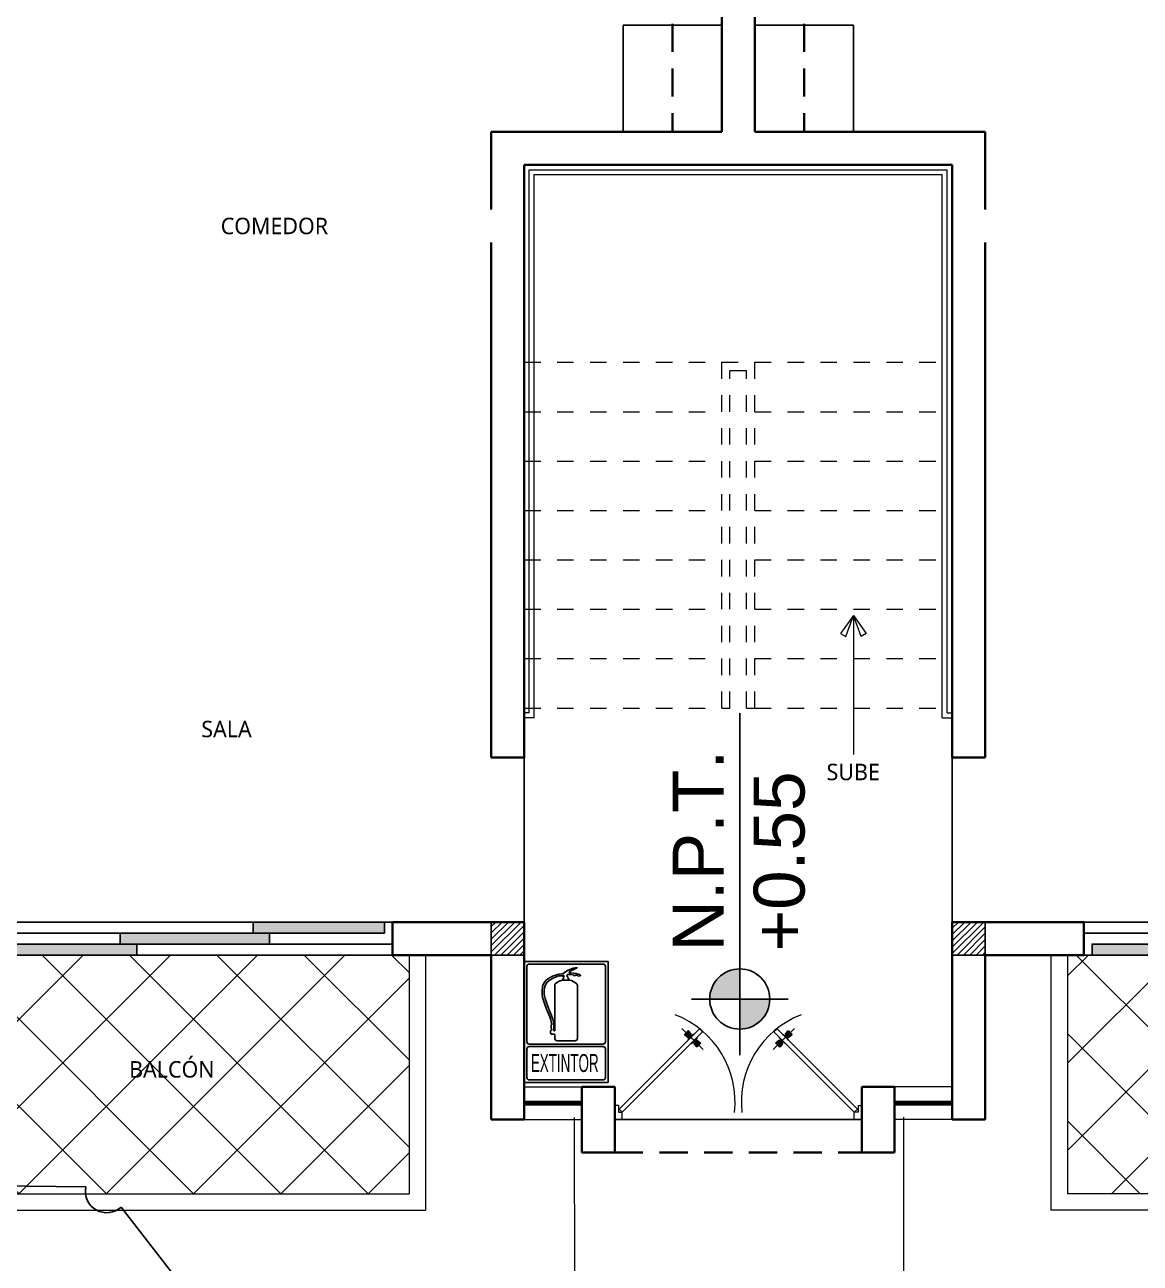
# Model space of a CAD drawing. Header units: feet. Extents: x 1019 to 2236, y -546 to 122.
# Drawn here: x 1081.84 to 1088.61, y -64.95 to -57.43 of the extents above; entities that cross this region are included whole.
import ezdxf

# ---------------------------------------------------------------- set-up
doc = ezdxf.new("R2010")
doc.units = ezdxf.units.FT
doc.header["$LTSCALE"] = 0.05
doc.header["$MEASUREMENT"] = 0
doc.linetypes.add('DASHED2', pattern=[0.375, 0.25, -0.125])
doc.linetypes.add('HIDDEN', pattern=[9.525, 6.35, -3.175])
for name, color, linetype, lineweight in [('A-GENM', 8, 'Continuous', 9), ('A-WALL', 7, 'Continuous', 25), ('AGUA POTABLE', 5, 'HIDDEN', 35), ('closet', 8, 'Continuous', 5), ('COCINA', 8, 'Continuous', 25), ('escalera', 8, 'DASHED2', 0), ('FURN', 8, 'Continuous', 9), ('None', 7, 'Continuous', 5), ('P-SANR-FIXT', 8, 'Continuous', 9), ('PUERTA', 8, 'Continuous', 9), ('ventana', 160, 'Continuous', 5)]:
    doc.layers.add(name, color=color, linetype=linetype, lineweight=lineweight)
for name, color, linetype in [('AGUASNEGRAS', 4, 'Continuous'), ('ANNDTOBJ', 2, 'Continuous'), ('columna', 9, 'Continuous'), ('MB3', 8, 'Continuous'), ('PERT-VENT', 8, 'Continuous'), ('PISO', 8, 'Continuous'), ('TXT', 2, 'Continuous')]:
    doc.layers.add(name, color=color, linetype=linetype)
doc.layers.add('cristal', color=7, linetype='Continuous', true_color=0x2424ff)
doc.layers.add('PLANTS', color=7, linetype='Continuous', true_color=0x005716)
doc.styles.add('ads', font='trebuc.ttf', dxfattribs={"height": 0.14})
doc.styles.add('COMIN Simb Señalizacion', font='')
doc.styles.add('ROMAND', font='arial.ttf')
doc.styles.get('COMIN Simb Señalizacion').set_extended_font_data('Humanst521 BT')

# ---------------------------------------------------------------- blocks, each defined once
blk = doc.blocks.new('ARBOL4')
at = {"layer": 'PLANTS'}
for p, q in [((0.18998, 0.442934), (-0.157772, 0.457476)), ((-0.215225, 0.439234), (-0.445698, 0.173788)), ((-0.172006, 0.430212), (0, 0)), ((0.465439, 0.126688), (0.258534, 0.409628)), ((0, 0), (0.381619, 0.241316)), ((-0.474293, 0.087687), (-0.409359, -0.263952)), ((0.392021, -0.274733), (0.48214, 0.055782)), ((0, 0), (-0.436626, -0.116299)), ((-0.37373, -0.251589), (0, 0)), ((0, 0), (-0.030926, -0.456175)), ((0.410256, -0.207857), (0, 0)), ((0, 0), (0.311329, -0.356352)), ((-0.375843, -0.309965), (-0.049034, -0.484529)), ((0.011921, -0.485418), (0.345337, -0.341692))]:
    blk.add_line(p, q, dxfattribs=at)
for centre, radius, start, end in [((-0.189074, 0.45647), 0.031319, 213.386078, 1.840691), ((0.228399, 0.434803), 0.03927, 168.050674, 320.127319), ((-0.47347, 0.135212), 0.047533, 269.007996, 54.248581), ((0.474388, 0.091377), 0.036427, 104.220505, 282.287354), ((0, 0), 0.01, 0, 180), ((0, 0), 0.01, 180, 0), ((-0.383672, -0.280455), 0.030531, 284.858551, 147.280869), ((0.371318, -0.310052), 0.04094, 59.622765, 230.608597), ((-0.018543, -0.484042), 0.030495, 357.413361, 180.915833)]:
    blk.add_arc(centre, radius, start, end, dxfattribs=at)
blk = doc.blocks.new('PUERTA DOBLE')
at = {"layer": 'PUERTA'}
for p, q in [((957.165, -2898.551), (957.816, -2897.899)), ((957.842, -2897.925), (957.19, -2898.576)), ((957.675, -2897.896), (957.846, -2898.067)), ((957.723, -2897.917), (957.709, -2897.931)), ((957.709, -2897.931), (957.713, -2897.926)), ((957.725, -2897.916), (957.711, -2897.932)), ((957.713, -2897.926), (957.714, -2897.926)), ((957.739, -2897.953), (957.715, -2897.927)), ((957.744, -2897.948), (957.72, -2897.922)), ((957.723, -2897.917), (957.723, -2897.918)), ((957.727, -2897.916), (957.725, -2897.916)), ((957.748, -2897.945), (957.725, -2897.917)), ((957.749, -2897.944), (957.726, -2897.916)), ((957.728, -2897.916), (957.727, -2897.916)), ((957.749, -2897.941), (957.728, -2897.916)), ((957.816, -2897.899), (957.842, -2897.925)), ((958.586, -2897.896), (958.415, -2898.067)), ((958.445, -2897.899), (958.419, -2897.925)), ((958.419, -2897.925), (959.071, -2898.576)), ((959.096, -2898.551), (958.445, -2897.899)), ((958.512, -2897.941), (958.533, -2897.916)), ((958.512, -2897.944), (958.535, -2897.916)), ((958.513, -2897.945), (958.536, -2897.917)), ((958.517, -2897.948), (958.541, -2897.922)), ((958.522, -2897.953), (958.546, -2897.927)), ((958.533, -2897.916), (958.534, -2897.916)), ((958.534, -2897.916), (958.536, -2897.916)), ((958.536, -2897.916), (958.55, -2897.932)), ((958.538, -2897.917), (958.551, -2897.931)), ((958.538, -2897.917), (958.538, -2897.918)), ((958.548, -2897.926), (958.546, -2897.926)), ((958.551, -2897.931), (958.548, -2897.926)), ((957.695, -2897.946), (957.711, -2897.932)), ((957.695, -2897.946), (957.695, -2897.948)), ((957.695, -2897.948), (957.695, -2897.949)), ((957.723, -2897.97), (957.695, -2897.948)), ((957.72, -2897.97), (957.695, -2897.949)), ((957.696, -2897.943), (957.709, -2897.931)), ((957.697, -2897.945), (957.696, -2897.943)), ((957.724, -2897.969), (957.696, -2897.946)), ((957.727, -2897.965), (957.7, -2897.941)), ((957.709, -2897.931), (957.705, -2897.934)), ((957.705, -2897.935), (957.705, -2897.934)), ((957.731, -2897.961), (957.706, -2897.936)), ((957.723, -2897.97), (957.735, -2897.957)), ((957.724, -2897.99), (957.732, -2897.977)), ((957.726, -2897.989), (957.736, -2897.973)), ((957.73, -2897.966), (957.737, -2897.959)), ((957.733, -2897.97), (957.73, -2897.966)), ((957.733, -2897.97), (957.73, -2897.966)), ((957.734, -2897.969), (957.731, -2897.965)), ((957.736, -2897.967), (957.732, -2897.964)), ((957.732, -2897.981), (957.738, -2897.971)), ((957.732, -2897.977), (957.733, -2897.977)), ((957.733, -2897.97), (957.74, -2897.961)), ((957.738, -2897.965), (957.734, -2897.961)), ((957.749, -2897.944), (957.735, -2897.957)), ((957.745, -2897.951), (957.737, -2897.959)), ((957.739, -2897.976), (957.74, -2897.969)), ((957.749, -2897.954), (957.74, -2897.961)), ((957.743, -2897.959), (957.74, -2897.956)), ((957.745, -2897.957), (957.743, -2897.953)), ((957.744, -2897.97), (957.743, -2897.966)), ((957.747, -2897.956), (957.744, -2897.952)), ((957.749, -2897.965), (957.744, -2897.964)), ((957.749, -2897.954), (957.745, -2897.951)), ((957.747, -2897.954), (957.745, -2897.952)), ((957.753, -2897.96), (957.747, -2897.961)), ((957.773, -2897.994), (957.747, -2897.968)), ((957.76, -2897.953), (957.749, -2897.959)), ((957.751, -2898.019), (957.765, -2898.009)), ((957.766, -2897.947), (957.752, -2897.957)), ((957.753, -2898.016), (957.769, -2898.006)), ((957.756, -2897.954), (957.755, -2897.954)), ((957.769, -2897.945), (957.756, -2897.954)), ((957.759, -2898.01), (957.771, -2898.004)), ((957.766, -2898.003), (957.773, -2898.002)), ((957.772, -2897.998), (957.776, -2897.998)), ((957.772, -2898.009), (957.78, -2898)), ((957.772, -2898.019), (957.785, -2898.006)), ((957.772, -2898.009), (957.776, -2898.012)), ((957.772, -2898.009), (957.776, -2898.011)), ((957.772, -2898.019), (957.793, -2898.046)), ((957.772, -2898.022), (957.791, -2898.046)), ((957.773, -2898.008), (957.777, -2898.011)), ((957.773, -2898.018), (957.796, -2898.045)), ((957.775, -2898.007), (957.778, -2898.009)), ((957.776, -2897.994), (957.777, -2897.997)), ((957.776, -2898.012), (957.783, -2898.004)), ((957.777, -2898.004), (957.78, -2898.007)), ((957.777, -2898.015), (957.8, -2898.04)), ((957.788, -2897.994), (957.78, -2898)), ((957.782, -2897.987), (957.781, -2897.995)), ((957.781, -2898.01), (957.805, -2898.035)), ((957.782, -2897.998), (957.785, -2898.002)), ((957.788, -2897.981), (957.783, -2897.992)), ((957.791, -2897.997), (957.783, -2898.004)), ((957.784, -2897.996), (957.788, -2897.999)), ((957.795, -2897.975), (957.785, -2897.99)), ((957.797, -2897.993), (957.785, -2898.006)), ((957.786, -2897.994), (957.79, -2897.997)), ((957.787, -2897.995), (957.79, -2897.998)), ((957.797, -2897.973), (957.788, -2897.986)), ((957.788, -2897.994), (957.79, -2897.997)), ((957.789, -2898.002), (957.814, -2898.026)), ((957.795, -2897.997), (957.794, -2897.997)), ((957.794, -2897.998), (957.819, -2898.021)), ((957.796, -2897.995), (957.824, -2898.017)), ((957.798, -2897.971), (957.797, -2897.97)), ((957.797, -2897.973), (957.798, -2897.971)), ((957.801, -2897.993), (957.825, -2898.012)), ((957.825, -2898.016), (957.809, -2898.03)), ((957.823, -2898.018), (957.81, -2898.031)), ((957.81, -2898.031), (957.815, -2898.028)), ((957.815, -2898.028), (957.815, -2898.026)), ((957.815, -2898.027), (957.815, -2898.027)), ((957.823, -2898.018), (957.823, -2898.017)), ((957.825, -2898.012), (957.825, -2898.014)), ((957.825, -2898.014), (957.825, -2898.016)), ((958.46, -2897.993), (958.436, -2898.012)), ((958.436, -2898.012), (958.436, -2898.014)), ((958.436, -2898.014), (958.436, -2898.016)), ((958.436, -2898.016), (958.452, -2898.03)), ((958.465, -2897.995), (958.437, -2898.017)), ((958.437, -2898.018), (958.438, -2898.017)), ((958.437, -2898.018), (958.45, -2898.031)), ((958.467, -2897.998), (958.442, -2898.021)), ((958.446, -2898.028), (958.445, -2898.026)), ((958.446, -2898.027), (958.446, -2898.027)), ((958.45, -2898.031), (958.446, -2898.028)), ((958.472, -2898.002), (958.447, -2898.026)), ((958.48, -2898.01), (958.456, -2898.035)), ((958.484, -2898.015), (958.461, -2898.04)), ((958.463, -2897.971), (958.464, -2897.97)), ((958.463, -2897.973), (958.463, -2897.971)), ((958.463, -2897.973), (958.473, -2897.986)), ((958.464, -2897.993), (958.476, -2898.006)), ((958.487, -2898.018), (958.465, -2898.045)), ((958.466, -2897.975), (958.475, -2897.99)), ((958.466, -2897.997), (958.467, -2897.997)), ((958.488, -2898.019), (958.468, -2898.046)), ((958.469, -2897.997), (958.478, -2898.004)), ((958.489, -2898.022), (958.469, -2898.046)), ((958.473, -2897.994), (958.471, -2897.997)), ((958.474, -2897.994), (958.471, -2897.997)), ((958.474, -2897.995), (958.471, -2897.998)), ((958.473, -2897.981), (958.478, -2897.992)), ((958.473, -2897.994), (958.481, -2898)), ((958.477, -2897.996), (958.473, -2897.999)), ((958.479, -2897.998), (958.475, -2898.002)), ((958.488, -2898.019), (958.476, -2898.006)), ((958.485, -2898.012), (958.478, -2898.004)), ((958.479, -2897.987), (958.48, -2897.995)), ((958.484, -2898.004), (958.48, -2898.007)), ((958.488, -2898.009), (958.481, -2898)), ((958.486, -2898.007), (958.483, -2898.009)), ((958.485, -2897.994), (958.484, -2897.997)), ((958.487, -2898.008), (958.484, -2898.011)), ((958.488, -2897.998), (958.485, -2897.998)), ((958.488, -2898.009), (958.485, -2898.012)), ((958.488, -2898.009), (958.485, -2898.011)), ((958.495, -2898.003), (958.487, -2898.002)), ((958.488, -2897.994), (958.514, -2897.968)), ((958.502, -2898.01), (958.49, -2898.004)), ((958.492, -2897.945), (958.505, -2897.954)), ((958.508, -2898.016), (958.492, -2898.006)), ((958.495, -2897.947), (958.509, -2897.957)), ((958.51, -2898.019), (958.496, -2898.009)), ((958.5, -2897.953), (958.511, -2897.959)), ((958.505, -2897.954), (958.506, -2897.954)), ((958.507, -2897.96), (958.514, -2897.961)), ((958.512, -2897.944), (958.525, -2897.957)), ((958.512, -2897.954), (958.516, -2897.951)), ((958.512, -2897.954), (958.521, -2897.961)), ((958.512, -2897.965), (958.517, -2897.964)), ((958.513, -2897.954), (958.516, -2897.952)), ((958.514, -2897.956), (958.517, -2897.952)), ((958.516, -2897.951), (958.524, -2897.959)), ((958.516, -2897.957), (958.518, -2897.953)), ((958.517, -2897.97), (958.518, -2897.966)), ((958.518, -2897.959), (958.521, -2897.956)), ((958.528, -2897.97), (958.521, -2897.961)), ((958.522, -2897.976), (958.521, -2897.969)), ((958.523, -2897.965), (958.527, -2897.961)), ((958.529, -2897.981), (958.523, -2897.971)), ((958.531, -2897.966), (958.524, -2897.959)), ((958.538, -2897.97), (958.525, -2897.957)), ((958.525, -2897.967), (958.529, -2897.964)), ((958.535, -2897.989), (958.525, -2897.973)), ((958.526, -2897.969), (958.53, -2897.965)), ((958.528, -2897.97), (958.531, -2897.966)), ((958.528, -2897.97), (958.531, -2897.966)), ((958.529, -2897.977), (958.528, -2897.977)), ((958.537, -2897.99), (958.529, -2897.977)), ((958.53, -2897.961), (958.555, -2897.936)), ((958.534, -2897.965), (958.561, -2897.941)), ((958.537, -2897.969), (958.565, -2897.946)), ((958.538, -2897.97), (958.566, -2897.948)), ((958.541, -2897.97), (958.566, -2897.949)), ((958.566, -2897.946), (958.55, -2897.932)), ((958.551, -2897.931), (958.556, -2897.934)), ((958.564, -2897.943), (958.551, -2897.931)), ((958.556, -2897.935), (958.556, -2897.934)), ((958.563, -2897.945), (958.564, -2897.943)), ((958.566, -2897.946), (958.566, -2897.948)), ((958.566, -2897.948), (958.566, -2897.949)), ((957.793, -2898.046), (957.792, -2898.046)), ((957.795, -2898.046), (957.793, -2898.046)), ((957.795, -2898.046), (957.809, -2898.03)), ((957.797, -2898.044), (957.798, -2898.044)), ((957.798, -2898.044), (957.81, -2898.031)), ((957.806, -2898.036), (957.807, -2898.036)), ((957.81, -2898.031), (957.807, -2898.036)), ((958.45, -2898.031), (958.454, -2898.036)), ((958.463, -2898.044), (958.45, -2898.031)), ((958.466, -2898.046), (958.452, -2898.03)), ((958.455, -2898.036), (958.454, -2898.036)), ((958.464, -2898.044), (958.463, -2898.044)), ((958.466, -2898.046), (958.468, -2898.046)), ((958.468, -2898.046), (958.469, -2898.046)), ((957.16, -2898.52), (957.13, -2898.52)), ((957.16, -2898.517), (957.16, -2898.576)), ((959.101, -2898.517), (959.101, -2898.576)), ((959.101, -2898.52), (959.13, -2898.52)), ((957.16, -2898.576), (957.19, -2898.576)), ((957.19, -2898.576), (957.165, -2898.551)), ((957.19, -2898.635), (957.19, -2898.576)), ((959.071, -2898.576), (959.096, -2898.551)), ((959.071, -2898.635), (959.071, -2898.576)), ((959.101, -2898.576), (959.071, -2898.576)), ((957.19, -2898.635), (957.13, -2898.635)), ((959.071, -2898.635), (959.13, -2898.635))]:
    blk.add_line(p, q, dxfattribs=at)
at = {"layer": 'PUERTA', "extrusion": (0, 0, -1)}
for centre, radius, start, end in [((-957.349, -2898.492), 0.756, 111.0667, 186.4155), ((-958.912, -2898.492), 0.756, 353.5845, 68.9333), ((-957.721, -2897.967), 0.00261, 243.4349, 296.5651), ((-957.725, -2897.992), 0.00166, 315, 45), ((-957.728, -2897.965), 0.00166, 225, 315), ((-957.734, -2897.971), 0.00261, 296.565, 26.565), ((-957.731, -2897.974), 0.00261, 153.4349, 225), ((-957.744, -2897.949), 0.00261, 116.565, 243.4349), ((-957.746, -2897.942), 0.00261, 153.4349, 225), ((-957.75, -2898.017), 0.00166, 225, 315), ((-957.75, -2897.955), 0.00166, 45, 135), ((-957.753, -2897.952), 0.00261, 243.4349, 296.5651), ((-957.768, -2898.011), 0.00332, 45, 108.4349), ((-957.77, -2898.008), 0.00261, 206.565, 315), ((-957.77, -2897.946), 0.00166, 45, 135), ((-957.773, -2898.021), 0.00166, 315, 45), ((-957.777, -2898.014), 0.00261, 296.565, 26.565), ((-957.789, -2897.989), 0.00166, 315, 45), ((-957.785, -2897.991), 0.00261, 153.4349, 225), ((-957.792, -2897.998), 0.00166, 45, 135), ((-957.799, -2897.995), 0.00166, 44.6517, 134.6517), ((-958.461, -2897.995), 0.00166, 45.3483, 135.3483), ((-958.468, -2897.998), 0.00166, 45, 135), ((-958.472, -2897.989), 0.00166, 135, 225), ((-958.475, -2897.991), 0.00261, 315, 26.5651), ((-958.484, -2898.014), 0.00261, 153.435, 243.435), ((-958.491, -2898.008), 0.00261, 225, 333.435), ((-958.487, -2898.021), 0.00166, 135, 225), ((-958.491, -2897.946), 0.00166, 45, 135), ((-958.493, -2898.011), 0.00332, 71.5651, 135), ((-958.508, -2897.952), 0.00261, 243.4349, 296.5651), ((-958.511, -2897.955), 0.00166, 45, 135), ((-958.511, -2898.017), 0.00166, 225, 315), ((-958.515, -2897.942), 0.00261, 315, 26.5651), ((-958.517, -2897.949), 0.00261, 296.5651, 63.435), ((-958.53, -2897.974), 0.00261, 315, 26.5651), ((-958.527, -2897.971), 0.00261, 153.435, 243.435), ((-958.532, -2897.965), 0.00166, 225, 315), ((-958.536, -2897.992), 0.00166, 135, 225), ((-958.54, -2897.967), 0.00261, 243.4349, 296.5651)]:
    blk.add_arc(centre, radius, start, end, dxfattribs=at)
blk = doc.blocks.new('A$C074D4DC8')
at = {"layer": 'FURN'}
blk.add_line((0.0418, 0.3424), (0.0418, -0.1979), dxfattribs=at)
for points in [[(0.0418, 0.3424), (-0.0084, 0.2735), (0.0117, 0.2615), (0.0418, 0.3424)], [(0.0418, 0.3424), (0.0919, 0.2735), (0.0719, 0.2615), (0.0418, 0.3424)]]:
    blk.add_lwpolyline(points, dxfattribs=at)
blk = doc.blocks.new('A$C45091238')
for points in [[(1.6527, 0.1333), (2.45, 0.1333), (2.45, 0.2), (1.6527, 0.2)], [(0.8455, 0.0667), (1.7527, 0.0667), (1.7527, 0.1333), (0.8455, 0.1333)], [(0.05, 0), (0.9455, 0), (0.9455, 0.0667), (0.05, 0.0667)]]:
    blk.add_hatch(color=256).paths.add_polyline_path(points)
at = {"layer": 'PERT-VENT', "extrusion": (-6.28888e-16, -1.94037e-15, -1)}
for points in [[(-1.6527, 0.1333), (-2.45, 0.1333), (-2.45, 0.2), (-1.6527, 0.2)], [(-0.8455, 0.0667), (-1.7527, 0.0667), (-1.7527, 0.1333), (-0.8455, 0.1333)], [(-0.05, 0), (-0.9455, 0), (-0.9455, 0.0667), (-0.05, 0.0667)]]:
    blk.add_lwpolyline(points, close=True, dxfattribs=at)
at = {"layer": 'PISO'}
for p, q in [((0, 0.2), (2.5, 0.2)), ((0, 0), (2.5, 0))]:
    blk.add_line(p, q, dxfattribs=at)
at = {"layer": 'PISO', "extrusion": (-6.28888e-16, -1.94037e-15, -1)}
for p, q in [((0.8955, 0.1333), (0, 0.1333)), ((1.7527, 0.0667), (2.5, 0.0667))]:
    blk.add_line(p, q, dxfattribs=at)
blk = doc.blocks.new('A$C6EAA0F0B')
at = {"layer": 'cristal', "const_width": 0.03}
blk.add_lwpolyline([(0, 0.1), (0.35, 0.1)], dxfattribs=at)
at = {"layer": 'P-SANR-FIXT', "extrusion": (-2.36783e-12, 8.94772e-16, -1)}
blk.add_line((0, 0.2), (0.35, 0.2), dxfattribs=at)
at = {"layer": 'P-SANR-FIXT'}
blk.add_line((0, 0), (0.35, 0), dxfattribs=at)
blk = doc.blocks.new('A$C04841795')
at = {"ltscale": 45}
h = blk.add_hatch(color=256, dxfattribs=at)
h.dxf.hatch_style = 1
h.paths.add_polyline_path([(0.1788, 0.2494), (0.1788, 0.1538), (0.2744, 0.1538, 0.414214)])
h.paths.add_polyline_path([(0.1788, 0.1538), (0.0832, 0.1538, 0.414214), (0.1788, 0.0582)])
at = {"layer": 'TXT', "ltscale": 45}
for p, q in [((0.1788, 0), (0.1788, 0.3075)), ((0, 0.1538), (1.0873, 0.1538))]:
    blk.add_line(p, q, dxfattribs=at)
blk.add_circle((0.1788, 0.1538), 0.0956, dxfattribs=at)
blk = doc.blocks.new('A$C3F8C01F5')
at = {"layer": 'ANNDTOBJ'}
for p, q in [((0, 0.223), (0.1543, 0.223)), ((0, 0), (0, 0.223)), ((0.0049, 0.0751), (0.0049, 0.2139)), ((0.0091, 0.2181), (0.1451, 0.2181)), ((0.081, 0.207), (0.0724, 0.2016)), ((0.0901, 0.2103), (0.081, 0.207)), ((0.0835, 0.2042), (0.0949, 0.2096)), ((0.0967, 0.2119), (0.0901, 0.2103)), ((0.0949, 0.2096), (0.0974, 0.2103)), ((0.0974, 0.2103), (0.0967, 0.2119)), ((0.1493, 0.2139), (0.1493, 0.0751)), ((0.1543, 0.223), (0.1543, 0)), ((0.0369, 0.1838), (0.0345, 0.1794)), ((0.04, 0.1881), (0.0369, 0.1838)), ((0.0389, 0.1796), (0.0421, 0.185)), ((0.0432, 0.1906), (0.04, 0.1881)), ((0.0421, 0.185), (0.0475, 0.1892)), ((0.0476, 0.1934), (0.0432, 0.1906)), ((0.0475, 0.1892), (0.0533, 0.1923)), ((0.052, 0.1957), (0.0476, 0.1934)), ((0.0576, 0.1978), (0.052, 0.1957)), ((0.0533, 0.1923), (0.06, 0.195)), ((0.0636, 0.1996), (0.0576, 0.1978)), ((0.06, 0.195), (0.0641, 0.1961)), ((0.0689, 0.1999), (0.0636, 0.1996)), ((0.0641, 0.1961), (0.0737, 0.1961)), ((0.0724, 0.1999), (0.0689, 0.1999)), ((0.0721, 0.1913), (0.0697, 0.1882)), ((0.0697, 0.1882), (0.0832, 0.1885)), ((0.0728, 0.1953), (0.0721, 0.1945)), ((0.0721, 0.1945), (0.0721, 0.1913)), ((0.0724, 0.2016), (0.0724, 0.1999)), ((0.0737, 0.1953), (0.0728, 0.1953)), ((0.0737, 0.1961), (0.0737, 0.1953)), ((0.0785, 0.1965), (0.0793, 0.1968)), ((0.0785, 0.1955), (0.0785, 0.1965)), ((0.0804, 0.1945), (0.0785, 0.1955)), ((0.0793, 0.1984), (0.0803, 0.1987)), ((0.0793, 0.1968), (0.0793, 0.1984)), ((0.0803, 0.1987), (0.0855, 0.1988)), ((0.0811, 0.1912), (0.0804, 0.1945)), ((0.0832, 0.1885), (0.0811, 0.1912)), ((0.0829, 0.2022), (0.0835, 0.2042)), ((0.0857, 0.2022), (0.0829, 0.2022)), ((0.0855, 0.1988), (0.0907, 0.1983)), ((0.091, 0.2015), (0.0857, 0.2022)), ((0.0907, 0.1983), (0.091, 0.1973)), ((0.0959, 0.2006), (0.091, 0.2015)), ((0.091, 0.1973), (0.0925, 0.1965)), ((0.0925, 0.1965), (0.0949, 0.1976)), ((0.0949, 0.1976), (0.0967, 0.1977)), ((0.1018, 0.1988), (0.0959, 0.2006)), ((0.0967, 0.1977), (0.0981, 0.1967)), ((0.0981, 0.1967), (0.0991, 0.1959)), ((0.0991, 0.1959), (0.1038, 0.1966)), ((0.1033, 0.1975), (0.1018, 0.1988)), ((0.1038, 0.1966), (0.1033, 0.1975)), ((0.0336, 0.176), (0.0328, 0.1691)), ((0.0328, 0.1691), (0.0329, 0.1629)), ((0.0329, 0.1629), (0.0339, 0.1574)), ((0.0345, 0.1794), (0.0336, 0.176)), ((0.0364, 0.1694), (0.037, 0.1744)), ((0.0367, 0.1619), (0.0364, 0.1694)), ((0.0383, 0.1544), (0.0367, 0.1619)), ((0.037, 0.1744), (0.0389, 0.1796)), ((0.0563, 0.1793), (0.0563, 0.0952)), ((0.0978, 0.0811), (0.0978, 0.1793)), ((0.0339, 0.1574), (0.0353, 0.151)), ((0.0353, 0.151), (0.0374, 0.1455)), ((0.0374, 0.1455), (0.0412, 0.1353)), ((0.042, 0.1439), (0.0383, 0.1544)), ((0.0468, 0.1321), (0.042, 0.1439)), ((0.0412, 0.1353), (0.0469, 0.1207)), ((0.0504, 0.1233), (0.0468, 0.1321)), ((0.0469, 0.1207), (0.0488, 0.1154)), ((0.0488, 0.1154), (0.0502, 0.108)), ((0.0529, 0.1164), (0.0504, 0.1233)), ((0.0539, 0.1108), (0.0529, 0.1164)), ((0.0504, 0.0962), (0.0486, 0.0953)), ((0.0486, 0.0953), (0.0486, 0.09)), ((0.0502, 0.1063), (0.0496, 0.1058)), ((0.0496, 0.1058), (0.0496, 0.0996)), ((0.0496, 0.0996), (0.0504, 0.0989)), ((0.0502, 0.108), (0.0502, 0.1063)), ((0.0504, 0.0989), (0.0504, 0.0962)), ((0.0541, 0.1063), (0.0539, 0.1108)), ((0.0546, 0.1058), (0.0541, 0.1063)), ((0.0541, 0.0991), (0.0546, 0.0996)), ((0.0541, 0.0967), (0.0541, 0.0991)), ((0.055, 0.0952), (0.0541, 0.0967)), ((0.0546, 0.0996), (0.0546, 0.1058)), ((0.0563, 0.0952), (0.055, 0.0952)), ((0.1451, 0.0709), (0.0091, 0.0709)), ((0.0486, 0.09), (0.0496, 0.0892)), ((0.0496, 0.0892), (0.0563, 0.0892)), ((0.0563, 0.0892), (0.0563, 0.0811)), ((0.0605, 0.0769), (0.0936, 0.0769)), ((0.0049, 0.0091), (0.0049, 0.0619)), ((0.0091, 0.0661), (0.1451, 0.0661)), ((0.1493, 0.0619), (0.1493, 0.0091)), ((0.1543, 0), (0, 0)), ((0.1451, 0.0049), (0.0091, 0.0049))]:
    blk.add_line(p, q, dxfattribs=at)
at = {"layer": 'ANNDTOBJ', "linetype": 'Continuous', "ltscale": 5}
blk.add_line((0.117, 0), (0, 0), dxfattribs=at)
at = {"layer": 'ANNDTOBJ'}
for centre, radius, start, end in [((0.0091, 0.2139), 0.0042, 90, 180), ((0.1451, 0.2139), 0.0042, 0, 90), ((0.077, 0.1583), 0.0308, 103.7582, 129.008), ((0.077, 0.1583), 0.0308, 50.992, 78.4551), ((0.06, 0.1793), 0.00374, 129.008, 180), ((0.094, 0.1793), 0.00374, 0, 50.992), ((0.0091, 0.0751), 0.0042, 180, 270), ((0.0605, 0.0811), 0.0042, 180, 270), ((0.0936, 0.0811), 0.0042, 270, 0), ((0.1451, 0.0751), 0.0042, 270, 0), ((0.0091, 0.0619), 0.0042, 90, 180), ((0.1451, 0.0619), 0.0042, 0, 90), ((0.0091, 0.0091), 0.0042, 180, 270), ((0.1451, 0.0091), 0.0042, 270, 0)]:
    blk.add_arc(centre, radius, start, end, dxfattribs=at)
at = {"layer": 'ANNDTOBJ', "style": 'COMIN Simb Señalizacion', "width": 0.56}
blk.add_text('EXTINTOR', height=0.03299, dxfattribs=at).set_placement((0.0121, 0.0194))
blk = doc.blocks.new('A$C012446DC')
at = {"layer": 'PISO'}
h = blk.add_hatch(dxfattribs=at)
h.set_pattern_fill('ANSI31', color=256, scale=0.008571, angle=180)
h.set_pattern_definition([(225, (206536.064322, 1154820.960068), (0.0192434059784, -0.0192434059784), [])])
h.paths.add_polyline_path([(0, 0), (0.2, 0), (0.2, 0.2), (0, 0.2)])
at = {"layer": 'columna'}
blk.add_lwpolyline([(0.2, 0.2), (0, 0.2), (0, 0), (0.2, 0)], close=True, dxfattribs=at)
blk = doc.blocks.new('A$C791B5281')
for p in [(3.5, 0, 1.2387), (6.3, 0, 1.2387)]:
    blk.add_blockref('A$C012446DC', p)

msp = doc.modelspace()

# ---------------------------------------------------------------- hatches: boundary and pattern name
at = {"layer": 'PISO'}
h = msp.add_hatch(dxfattribs=at)
h.set_pattern_fill('NET', color=256, scale=3, angle=45, style=0)
h.set_pattern_definition([(45, (1081.2707, -64.52853), (-0.265165, 0.265165), []), (135, (1081.2707, -64.52853), (-0.265165, -0.265165), [])])
h.paths.add_polyline_path([(1081.2707, -64.5285), (1081.2707, -63.2785), (1081.3707, -63.2785), (1081.3707, -63.0785), (1084.1707, -63.0785), (1084.1707, -64.5285)])
h = msp.add_hatch(dxfattribs=at)
h.set_pattern_fill('NET', color=256, scale=3, angle=45, style=0)
h.set_pattern_definition([(45, (875.86345, 62.83752), (-0.26516504, 0.26516504), []), (135, (875.86345, 62.83752), (-0.26516504, -0.26516504), [])])
h.paths.add_polyline_path([(1091.0707, -64.5285), (1091.0707, -63.2785), (1090.9707, -63.2785), (1090.9707, -63.0785), (1088.1707, -63.0785), (1088.1707, -64.5285)])

# ---------------------------------------------------------------- linework, layer by layer
at = {"layer": 'A-GENM'}
for p, q in [((1085.1743, -64.065), (1085.1784, -67.252)), ((1087.1743, -64.0644), (1087.1784, -67.2479))]:
    msp.add_line(p, q, dxfattribs=at)
at = {"layer": 'A-WALL', "lineweight": 35, "extrusion": (-2.36783e-12, 8.94772e-16, -1)}
for p, q in [((1086.0707, -58.0785), (1086.0707, -54.6785)), ((1086.2707, -58.0785), (1086.2707, -54.6785)), ((1084.6707, -58.0785), (1084.6707, -61.8785)), ((1084.6707, -58.0785), (1086.0707, -58.0785)), ((1086.2707, -58.0785), (1087.6707, -58.0785)), ((1087.6707, -58.0785), (1087.6707, -61.8785)), ((1084.8707, -61.8785), (1084.8707, -58.2785)), ((1084.8707, -58.2785), (1087.4707, -58.2785)), ((1087.4707, -61.8785), (1087.4707, -58.2785)), ((1084.6707, -61.8785), (1084.8707, -61.8785)), ((1084.0707, -62.8785), (1084.0707, -63.0785)), ((1084.8707, -62.8785), (1084.0707, -62.8785)), ((1084.8707, -64.0785), (1084.8707, -62.8785)), ((1087.4707, -64.0785), (1087.4707, -62.8785)), ((1084.0707, -63.0785), (1084.6707, -63.0785)), ((1084.6707, -64.0785), (1084.6707, -63.0785)), ((1087.6707, -64.0785), (1087.6707, -63.0785)), ((1084.6707, -64.0785), (1084.8707, -64.0785)), ((1087.6707, -64.0785), (1087.4707, -64.0785))]:
    msp.add_line(p, q, dxfattribs=at)
at = {"layer": 'A-WALL', "lineweight": 35}
for p, q in [((1087.6707, -61.8785), (1087.4707, -61.8785)), ((1085.2207, -64.2785), (1085.2207, -63.8785)), ((1085.2207, -63.8785), (1085.4207, -63.8785)), ((1085.4207, -64.2785), (1085.4207, -63.8785)), ((1086.9207, -64.2785), (1086.9207, -63.8785)), ((1087.1207, -63.8785), (1086.9207, -63.8785)), ((1087.1207, -64.2785), (1087.1207, -63.8785)), ((1085.2207, -64.2785), (1085.4207, -64.2785)), ((1087.1207, -64.2785), (1086.9207, -64.2785))]:
    msp.add_line(p, q, dxfattribs=at)
at = {"layer": 'A-WALL', "lineweight": 35, "extrusion": (-2.36659e-12, 8.94772e-16, -1)}
for p, q in [((1087.4707, -62.8785), (1088.2707, -62.8785)), ((1088.2707, -62.8785), (1088.2707, -63.0785)), ((1088.2707, -62.8785), (1088.2707, -63.0785)), ((1088.2707, -63.0785), (1087.6707, -63.0785))]:
    msp.add_line(p, q, dxfattribs=at)
at = {"layer": 'AGUASNEGRAS', "extrusion": (-2.36783e-12, 8.94772e-16, -1)}
msp.add_line((1084.0707, -62.8785), (1084.0707, -63.0785), dxfattribs=at)
at = {"layer": 'closet'}
for p, q in [((1084.9007, -61.6085), (1084.9007, -58.3085)), ((1084.9007, -58.3085), (1087.4407, -58.3085)), ((1084.9307, -61.6385), (1084.9307, -58.3385)), ((1084.9307, -58.3385), (1087.4107, -58.3385)), ((1087.4107, -61.6385), (1087.4107, -58.3385)), ((1087.4407, -61.6085), (1087.4407, -58.3085)), ((1084.9007, -61.6085), (1084.8707, -61.6085)), ((1087.4407, -61.6085), (1087.4707, -61.6085)), ((1084.9307, -61.6385), (1084.8707, -61.6385)), ((1087.4107, -61.6385), (1087.4707, -61.6385))]:
    msp.add_line(p, q, dxfattribs=at)
at = {"layer": 'COCINA', "extrusion": (-2.36783e-12, 8.94772e-16, -1)}
for q in [(1086.0707, -57.4313), (1085.4707, -58.0785)]:
    msp.add_line((1085.4707, -57.4313), q, dxfattribs=at)
at = {"layer": 'COCINA', "extrusion": (-2.36659e-12, 8.94772e-16, -1)}
for p, q in [((1086.8707, -57.4313), (1086.268, -57.4313)), ((1086.2693, -57.43), (1086.8693, -57.4313)), ((1086.8707, -57.4313), (1086.8707, -58.0785))]:
    msp.add_line(p, q, dxfattribs=at)
at = {"layer": 'escalera'}
for p, q in [((1084.8707, -59.4785), (1086.0707, -59.4785)), ((1086.0707, -61.5785), (1086.0707, -59.4785)), ((1086.0707, -59.4785), (1086.2707, -59.4785)), ((1086.2707, -59.4785), (1087.4707, -59.4785)), ((1086.2707, -61.5785), (1086.2707, -59.4785)), ((1086.1207, -61.5785), (1086.1207, -59.5285)), ((1086.1207, -59.5285), (1086.2207, -59.5285)), ((1086.2207, -61.5785), (1086.2207, -59.5285)), ((1084.8707, -59.7785), (1086.0707, -59.7785)), ((1086.2707, -59.7785), (1087.4707, -59.7785)), ((1084.8707, -60.0785), (1086.0707, -60.0785)), ((1086.2707, -60.0785), (1087.4707, -60.0785)), ((1084.8707, -60.3785), (1086.0707, -60.3785)), ((1086.2707, -60.3785), (1087.4707, -60.3785)), ((1084.8707, -60.6785), (1086.0707, -60.6785)), ((1086.2707, -60.6785), (1087.4707, -60.6785)), ((1084.8707, -60.9785), (1086.0707, -60.9785)), ((1086.2707, -60.9785), (1087.4707, -60.9785)), ((1084.8707, -61.2785), (1086.0707, -61.2785)), ((1086.2707, -61.2785), (1087.4707, -61.2785)), ((1084.8707, -61.5785), (1086.0707, -61.5785)), ((1086.0707, -61.5785), (1086.1207, -61.5785)), ((1086.2207, -61.5785), (1086.2707, -61.5785)), ((1086.2707, -61.5785), (1087.4707, -61.5785))]:
    msp.add_line(p, q, dxfattribs=at)
at = {"layer": 'MB3', "linetype": 'HIDDEN', "lineweight": 35, "ltscale": 0.54, "extrusion": (-2.36783e-12, 8.94772e-16, -1)}
msp.add_line((1085.7707, -54.9785), (1085.7707, -58.0785), dxfattribs=at)
at = {"layer": 'MB3', "linetype": 'HIDDEN', "lineweight": 35, "ltscale": 0.54, "extrusion": (-2.36659e-12, 8.94772e-16, -1)}
msp.add_line((1086.5707, -54.9785), (1086.5707, -58.0785), dxfattribs=at)
at = {"layer": 'MB3', "linetype": 'HIDDEN', "lineweight": 35, "ltscale": 0.54}
msp.add_line((1085.4207, -64.2785), (1086.9207, -64.2785), dxfattribs=at)
at = {"layer": 'P-SANR-FIXT'}
for p, q in [((1084.1707, -63.0785), (1084.1707, -64.5285)), ((1084.2707, -63.0785), (1084.2707, -64.6285)), ((1088.0707, -63.0785), (1088.0707, -64.6285)), ((1088.1707, -63.0785), (1088.1707, -64.5285)), ((1081.2707, -64.5285), (1084.1707, -64.5285)), ((1091.0707, -64.5285), (1088.1707, -64.5285)), ((1081.1707, -64.6285), (1084.2707, -64.6285)), ((1091.1707, -64.6285), (1088.0707, -64.6285))]:
    msp.add_line(p, q, dxfattribs=at)
at = {"layer": 'PISO'}
for p, q in [((1084.8707, -61.8785), (1084.8707, -62.8785)), ((1087.4707, -61.8785), (1087.4707, -62.8785)), ((1085.4207, -64.0785), (1086.9207, -64.0785))]:
    msp.add_line(p, q, dxfattribs=at)

# ---------------------------------------------------------------- block references
at = {"ltscale": 45, "xscale": 1.911, "yscale": 1.911, "zscale": 1.911, "rotation": 90}
msp.add_blockref('A$C04841795', (1086.4739, -63.6877), dxfattribs=at)
msp.add_blockref('A$C04841795', (1086.4739, -63.6877), dxfattribs=at)
msp.add_blockref('A$C6EAA0F0B', (1084.8707, -64.0785))
at = {"xscale": -1}
msp.add_blockref('A$C6EAA0F0B', (1087.4707, -64.0785), dxfattribs=at)
at = {"layer": 'AGUA POTABLE', "ltscale": 3, "xscale": 3.3, "yscale": 3.3, "zscale": 3.3}
msp.add_blockref('A$C3F8C01F5', (1084.8707, -63.8531), dxfattribs=at)
at = {"layer": 'FURN', "xscale": 1.5625, "yscale": 1.5625, "zscale": 1.5625}
msp.add_blockref('A$C074D4DC8', (1086.8054, -61.5523), dxfattribs=at)
at = {"layer": 'None', "lineweight": 15, "xscale": 2.714450404586388, "yscale": 2.714450404586388, "zscale": 2.714450404586388, "rotation": 258.7903459937169}
msp.add_blockref('ARBOL4', (1081.7241, -65.7042), dxfattribs=at)
at = {"layer": 'PISO'}
for p in [(1081.5707, -63.0785), (1088.2707, -63.0785)]:
    msp.add_blockref('A$C45091238', p, dxfattribs=at)
at = {"layer": 'ventana', "xscale": -0.7499518125727462, "yscale": 0.7499518125727462, "zscale": 0.7499518125727432}
msp.add_blockref('PUERTA DOBLE', (1804.7223, 2109.7583, 0), dxfattribs=at)

# ---------------------------------------------------------------- texts
at = {"layer": 'TXT', "ltscale": 45, "style": 'ROMAND'}
for s, p in [('N.P.T.', (1086.0823, -63.0574)), ('N.P.T.', (1086.0823, -63.0574)), ('+0.55', (1086.5739, -63.0574))]:
    msp.add_text(s, height=0.30958, rotation=90, dxfattribs=at).set_placement(p)
at = {"layer": 'TXT', "char_height": 0.1, "attachment_point": 2, "style": 'ads'}
for s, insert, width in [('SALA', (1083.0619, -61.656), 2.838), ('SUBE', (1086.8693, -61.9168), 2.688), ('BALCÓN', (1082.7297, -63.7231), 2.838)]:
    msp.add_mtext(s, dxfattribs=dict(at, insert=insert, width=width))

# ---------------------------------------------------------------- next in the draw order: texts
at = {"layer": 'TXT', "char_height": 0.1, "width": 2.838, "attachment_point": 2, "style": 'ads', "bg_fill": 2}
for insert in [(1083.3529, -58.6004, -0.3375), (1088.9885, -58.6004, -0.3375)]:
    msp.add_mtext('COMEDOR', dxfattribs=dict(at, insert=insert))

# ---------------------------------------------------------------- next in the draw order: block references
msp.add_blockref('A$C791B5281', (1081.1707, -63.0785, -1.2387))

doc.saveas('drawing.dxf')
